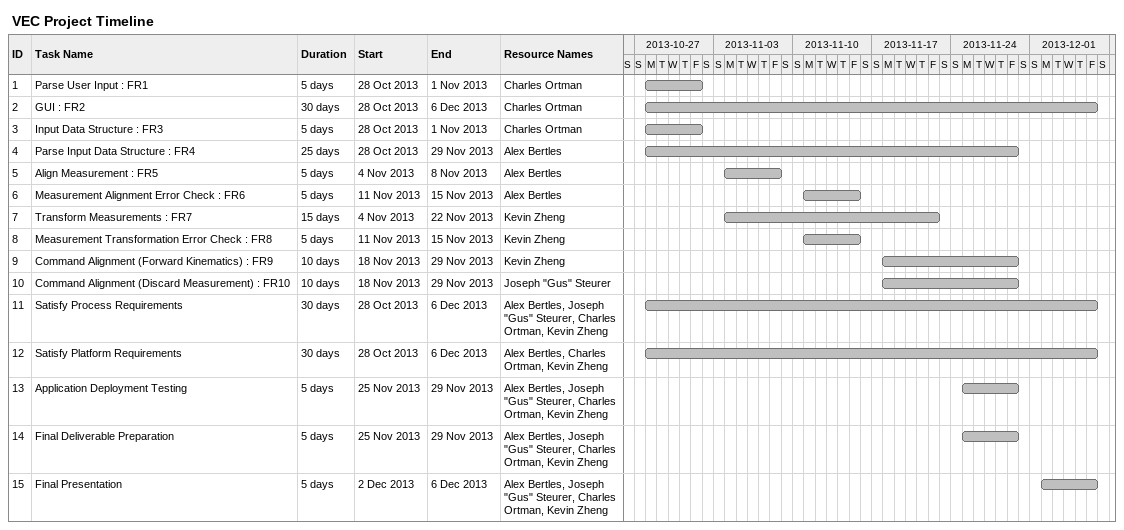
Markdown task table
VEC Project Timeline

| ID | Task | Duration | Start | Finish | Resources |
|---|---|---|---|---|---|
| 1 | Parse User Input : FR1 | 5d | 2013-10-28 | 2013-11-01 | Charles Ortman |
| 2 | GUI : FR2 | 30d | 2013-10-28 | 2013-12-06 | Charles Ortman |
| 3 | Input Data Structure : FR3 | 5d | 2013-10-28 | 2013-11-01 | Charles Ortman |
| 4 | Parse Input Data Structure : FR4 | 25d | 2013-10-28 | 2013-11-29 | Alex Bertles |
| 5 | Align Measurement : FR5 | 5d | 2013-11-04 | 2013-11-08 | Alex Bertles |
| 6 | Measurement Alignment Error Check : FR6 | 5d | 2013-11-11 | 2013-11-15 | Alex Bertles |
| 7 | Transform Measurements : FR7 | 15d | 2013-11-04 | 2013-11-22 | Kevin Zheng |
| 8 | Measurement Transformation Error Check : FR8 | 5d | 2013-11-11 | 2013-11-15 | Kevin Zheng |
| 9 | Command Alignment (Forward Kinematics) : FR9 | 10d | 2013-11-18 | 2013-11-29 | Kevin Zheng |
| 10 | Command Alignment (Discard Measurement) : FR10 | 10d | 2013-11-18 | 2013-11-29 | Joseph "Gus" Steurer |
| 11 | Satisfy Process Requirements | 30d | 2013-10-28 | 2013-12-06 | Alex Bertles, Joseph "Gus" Steurer, Charles Ortman, Kevin Zheng |
| 12 | Satisfy Platform Requirements | 30d | 2013-10-28 | 2013-12-06 | Alex Bertles, Charles Ortman, Kevin Zheng |
| 13 | Application Deployment Testing | 5d | 2013-11-25 | 2013-11-29 | Alex Bertles, Joseph "Gus" Steurer, Charles Ortman, Kevin Zheng |
| 14 | Final Deliverable Preparation | 5d | 2013-11-25 | 2013-11-29 | Alex Bertles, Joseph "Gus" Steurer, Charles Ortman, Kevin Zheng |
| 15 | Final Presentation | 5d | 2013-12-02 | 2013-12-06 | Alex Bertles, Joseph "Gus" Steurer, Charles Ortman, Kevin Zheng |
